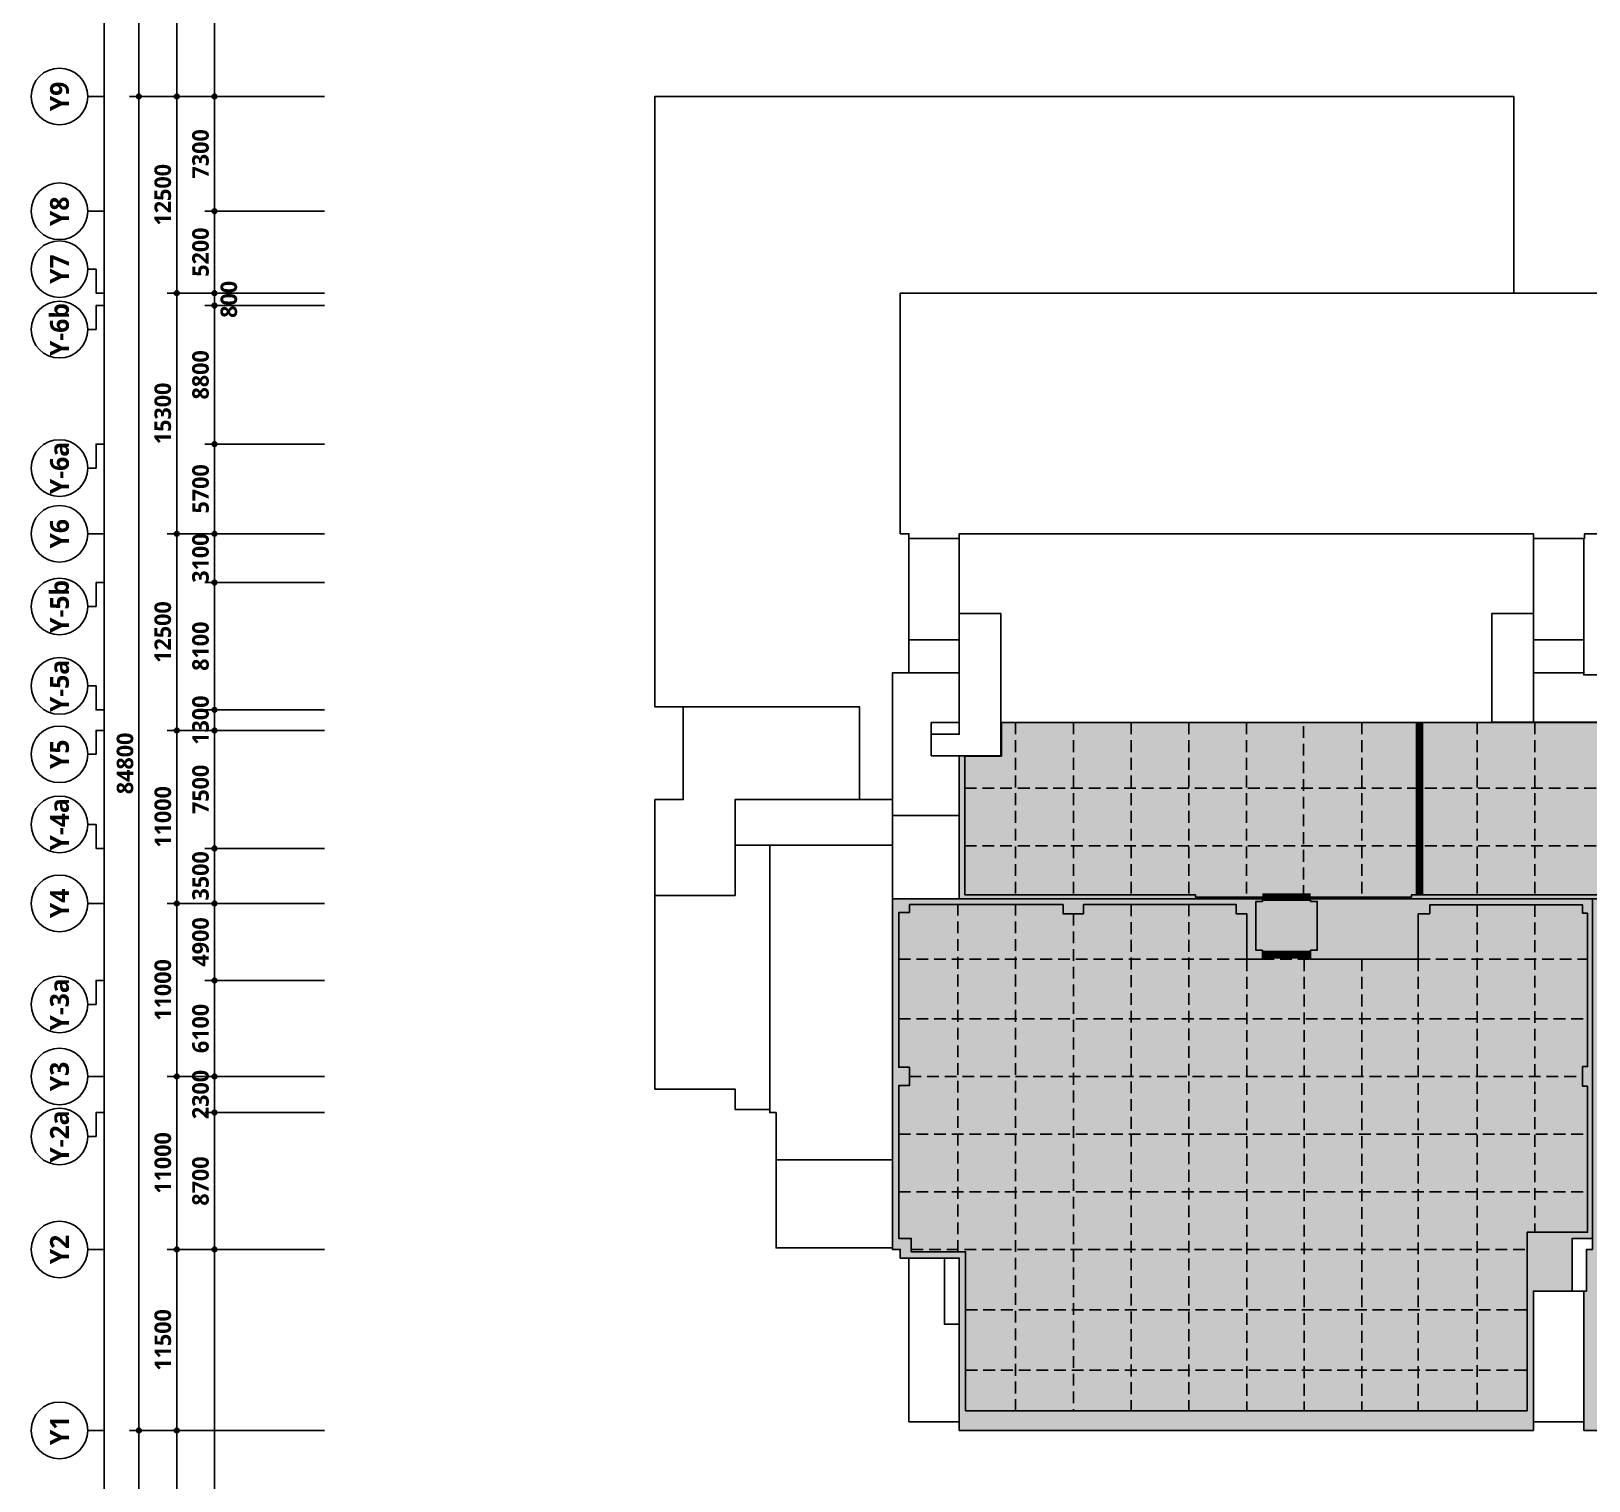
# Model space of a CAD drawing. Header units: millimetres. Extents: x -5354 to 997967, y -1313401 to 249081.
# Drawn here: x 28132 to 127151, y 54707 to 146867 of the extents above; entities that cross this region are included whole.
import ezdxf
from ezdxf.enums import TextEntityAlignment as Align

# ---------------------------------------------------------------- set-up
doc = ezdxf.new("R2010")
doc.units = ezdxf.units.MM
doc.header["$LTSCALE"] = 300
doc.header["$MEASUREMENT"] = 0
doc.header["$PDSIZE"] = -10
doc.linetypes.add('HIDDEN', pattern=[0.375, 0.25, -0.125])
doc.linetypes.add('HIDDENX2', pattern=[0.75, 0.5, -0.25])
doc.layers.get('0').update_dxf_attribs({"linetype": 'CONTINUOUS'})
doc.layers.get('Defpoints').update_dxf_attribs({"color": 153, "linetype": 'CONTINUOUS'})
for name, color, linetype in [('A-ANNO-TEXT1', 7, 'CONTINUOUS'), ('A-ST-AXIS-BUB', 7, 'CONTINUOUS'), ('A-ST-AXIS-DIM', 7, 'CONTINUOUS'), ('AA-MARK', 2, 'CONTINUOUS'), ('ILDO_Area', 8, 'CONTINUOUS'), ('ILDO_Cosinus Joint', 20, 'CONTINUOUS'), ('SAWCUT', 20, 'HIDDEN'), ('X-SEC-종$0$A-ST-AXIS-BUB', 7, 'CONTINUOUS')]:
    doc.layers.add(name, color=color, linetype=linetype)
doc.layers.add('Defpoint', color=161, linetype='CONTINUOUS', plot=False)
doc.layers.add('면적', color=210, linetype='CONTINUOUS', plot=False)
doc.styles.add('SH_대대리576', font='')
doc.styles.get('SH_대대리576').set_extended_font_data('NanumGothic', bold=True)
doc.dimstyles.new('SHP 600', dxfattribs={"dimscale": 300, "dimtxt": 3.5, "dimasz": 1, "dimexe": 2, "dimexo": 2, "dimgap": 1, "dimtad": 1, "dimdec": 0, "dimzin": 0, "dimdsep": 46, "dimtxsty": 'SH_대대리576', "dimblk": 'DIMDOT', "dimcen": 0.09, "dimclrt": 3, "dimadec": 0, "dimazin": 1, "dimtfac": 1, "dimtdec": 0, "dimtix": 1, "dimtmove": 2, "dimatfit": 0, "dimldrblk": 'DIMDOT', "dimfxl": 1, "dimtolj": 1, "dimtzin": 0, "dimarcsym": 0})

# ---------------------------------------------------------------- blocks, each defined once
blk = doc.blocks.new('G$C67953E58')
at = {"layer": '면적'}
for points in [[(95200, 72300), (54600, 72300), (54600, 84800), (48600, 84800), (0, 84800), (0, 46000), (1300, 46000), (1800, 46000), (13000, 46000), (13000, 40100), (15100, 40100), (15100, 48150), (16150, 48150), (16150, 50250), (16150, 56700), (19350, 56700), (19350, 56700), (19350, 57000), (55850, 57000), (55850, 56700), (55850, 56700), (59100, 56700), (59100, 57000), (95200, 57000)], [(16150, 56700), (19350, 56700), (19350, 50250), (16150, 50250)], [(19350, 56700), (19350, 51920), (22000, 51920), (22000, 45000), (53200, 45000), (53200, 51920), (55850, 51920), (55850, 56700), (55850, 56700), (55850, 57000), (19350, 57000), (19350, 56700)], [(55850, 56700), (59050, 56700), (59050, 50250), (55850, 50250)], [(59100, 57000), (59100, 56700), (59050, 56700), (59050, 48025), (60100, 48025), (60100, 45000), (108200, 45000), (108200, 51920), (110850, 51920), (110850, 56450), (110850, 56450), (110850, 57000)], [(110850, 56450), (114050, 56450), (114050, 50250), (110850, 50250)], [(17570, 42890), (17570, 44250), (19350, 44250), (19350, 51920), (22000, 51920), (22000, 45000), (22000, 45000), (22000, 42890), (19350, 42890), (19350, 42890)], [(53200, 45025), (55850, 45025), (55850, 51920), (53200, 51920)], [(110850, 45025), (108200, 45025), (108200, 51920), (110850, 51920)], [(19350, 48150), (16150, 48150), (16150, 50250), (19350, 50250)], [(55850, 50250), (59050, 50250), (59050, 48150), (55850, 48150)], [(110850, 50250), (114050, 50250), (114050, 48150), (110850, 48150)], [(15100, 48150), (19350, 48150), (19350, 45000), (17570, 45000), (17570, 42890), (19350, 42890), (19350, 39090), (15100, 39090)], [(55850, 48150), (55850, 45025), (60100, 45025), (60100, 48025), (59050, 48025), (59050, 48150)], [(110850, 48150), (114600, 48150), (114600, 45025), (110850, 45025)], [(0, 40100), (0, 34000), (5100, 34000), (5100, 40100), (13000, 40100), (13000, 46000), (1800, 46000), (1800, 40100)], [(17570, 45000), (19350, 45000), (19350, 44250), (17570, 44250)], [(19350, 33800), (19350, 42890), (22000, 42890), (22000, 45000), (53200, 45000), (53200, 45025), (60100, 45025), (60100, 45000), (108200, 45000), (108200, 45025), (114600, 45025), (114600, 33800)], [(110200, 45025), (114600, 45025), (114600, 33800), (110200, 33800)], [(5100, 40100), (15100, 40100), (15100, 37200), (5100, 37200)], [(15100, 39090), (19350, 39090), (19350, 33800), (15100, 33800)], [(0, 34000), (0, 21700), (5100, 21700), (5100, 20400), (7300, 20400), (7300, 37200), (5100, 37200), (5100, 34000), (0, 34000)], [(7700, 17200), (7700, 20200), (7300, 20200), (7300, 37200), (15100, 37200), (15100, 17200)], [(15100, 33800), (59600, 33800), (59600, 12200), (58300, 12200), (58300, 8850), (55850, 8850), (55850, 0), (19350, 0), (19350, 10950), (15600, 10950), (15600, 11500), (15100, 11500)], [(59600, 33800), (114600, 33800), (114600, 11500), (103600, 0), (59050, 0), (59050, 8850), (59225, 8850), (59225, 11500), (59600, 11500)], [(7700, 17200), (15100, 17200), (15100, 11600), (7700, 11600), (7700, 17200)], [(58300, 8850), (59225, 8850), (59225, 11500), (59600, 11500), (59600, 12200), (58300, 12200)], [(18400, 10950), (16150, 10950), (16150, 550), (19350, 550), (19350, 6750), (18400, 6750)], [(59050, 550), (55850, 550), (55850, 8850), (59050, 8850)]]:
    blk.add_lwpolyline(points, close=True, dxfattribs=at)
blk.add_lwpolyline([(54600, 72300), (15600, 72300), (15600, 57000), (16150, 57000), (16150, 56700)], dxfattribs=at)
blk = doc.blocks.new('DIMDOT')
at = {"color": 0}
blk.add_line((-2, 0), (2, 0), dxfattribs=at)
for radius in [0.5, 0.25]:
    blk.add_circle((0, 0), radius, dxfattribs=at)
blk = doc.blocks.new('*D52')
at = {"layer": 'A-ST-AXIS-DIM', "color": 0, "lineweight": -2, "transparency": 16777216}
for p, q in [((46782, 142716), (39182, 142716)), ((39782, 135716), (39782, 142416)), ((46782, 135416), (39182, 135416))]:
    blk.add_line(p, q, dxfattribs=at)
at = {"layer": 'Defpoints', "color": 0, "transparency": 16777216}
for p in [(39782, 142716), (47382, 142716), (47382, 135416)]:
    blk.add_point(p, dxfattribs=at)
at = {"layer": 'A-ST-AXIS-DIM', "color": 0, "linetype": 'ByBlock', "lineweight": -2, "transparency": 16777216, "xscale": 300, "yscale": 300, "zscale": 300}
for p, rotation in [((39782, 142716), 90), ((39782, 135416), 270)]:
    blk.add_blockref('DIMDOT', p, dxfattribs=dict(at, rotation=rotation))
at = {"layer": 'A-ST-AXIS-DIM', "color": 3, "transparency": 16777216, "insert": (38902, 139066), "char_height": 1050, "attachment_point": 5, "rotation": 90, "style": 'SH_대대리576'}
blk.add_mtext('\\A1;7300', dxfattribs=at)
blk = doc.blocks.new('*D53')
at = {"layer": 'A-ST-AXIS-DIM', "color": 0, "lineweight": -2, "transparency": 16777216}
for p, q in [((46782, 135416), (39182, 135416)), ((39782, 135116), (39782, 130516)), ((46782, 130216), (39182, 130216))]:
    blk.add_line(p, q, dxfattribs=at)
at = {"layer": 'Defpoints', "color": 0, "transparency": 16777216}
for p in [(47382, 135416), (39782, 130216), (47382, 130216)]:
    blk.add_point(p, dxfattribs=at)
at = {"layer": 'A-ST-AXIS-DIM', "color": 0, "linetype": 'ByBlock', "lineweight": -2, "transparency": 16777216, "xscale": 300, "yscale": 300, "zscale": 300}
for p, rotation in [((39782, 135416), 90), ((39782, 130216), 270)]:
    blk.add_blockref('DIMDOT', p, dxfattribs=dict(at, rotation=rotation))
at = {"layer": 'A-ST-AXIS-DIM', "color": 3, "transparency": 16777216, "insert": (38903, 132816), "char_height": 1050, "attachment_point": 5, "rotation": 90, "style": 'SH_대대리576'}
blk.add_mtext('\\A1;5200', dxfattribs=at)
blk = doc.blocks.new('*D54')
at = {"layer": 'A-ST-AXIS-DIM', "color": 0, "lineweight": -2, "transparency": 16777216}
for p, q in [((39782, 130516), (39782, 130816)), ((46782, 130216), (39182, 130216)), ((39782, 129416), (39782, 130216)), ((46782, 129416), (39182, 129416)), ((39782, 129116), (39782, 128816))]:
    blk.add_line(p, q, dxfattribs=at)
at = {"layer": 'Defpoints', "color": 0, "transparency": 16777216}
for p in [(39782, 130216), (47382, 130216), (47382, 129416)]:
    blk.add_point(p, dxfattribs=at)
at = {"layer": 'A-ST-AXIS-DIM', "color": 0, "linetype": 'ByBlock', "lineweight": -2, "transparency": 16777216, "xscale": 300, "yscale": 300, "zscale": 300}
for p, rotation in [((39782, 130216), 270), ((39782, 129416), 90)]:
    blk.add_blockref('DIMDOT', p, dxfattribs=dict(at, rotation=rotation))
at = {"layer": 'A-ST-AXIS-DIM', "color": 3, "transparency": 16777216, "insert": (40702, 129816), "char_height": 1050, "attachment_point": 5, "rotation": 90, "style": 'SH_대대리576'}
blk.add_mtext('\\A1;800', dxfattribs=at)
blk = doc.blocks.new('*D55')
at = {"layer": 'A-ST-AXIS-DIM', "color": 0, "lineweight": -2, "transparency": 16777216}
for p, q in [((46782, 129416), (39182, 129416)), ((39782, 129116), (39782, 120916)), ((46782, 120616), (39182, 120616))]:
    blk.add_line(p, q, dxfattribs=at)
at = {"layer": 'Defpoints', "color": 0, "transparency": 16777216}
for p in [(47382, 129416), (39782, 120616), (47382, 120616)]:
    blk.add_point(p, dxfattribs=at)
at = {"layer": 'A-ST-AXIS-DIM', "color": 0, "linetype": 'ByBlock', "lineweight": -2, "transparency": 16777216, "xscale": 300, "yscale": 300, "zscale": 300}
for p, rotation in [((39782, 129416), 90), ((39782, 120616), 270)]:
    blk.add_blockref('DIMDOT', p, dxfattribs=dict(at, rotation=rotation))
at = {"layer": 'A-ST-AXIS-DIM', "color": 3, "transparency": 16777216, "insert": (38902, 125016), "char_height": 1050, "attachment_point": 5, "rotation": 90, "style": 'SH_대대리576'}
blk.add_mtext('\\A1;8800', dxfattribs=at)
blk = doc.blocks.new('*D56')
at = {"layer": 'A-ST-AXIS-DIM', "color": 0, "lineweight": -2, "transparency": 16777216}
for p, q in [((46782, 120616), (39182, 120616)), ((39782, 115216), (39782, 120316)), ((46782, 114916), (39182, 114916))]:
    blk.add_line(p, q, dxfattribs=at)
at = {"layer": 'Defpoints', "color": 0, "transparency": 16777216}
for p in [(39782, 120616), (47382, 120616), (47382, 114916)]:
    blk.add_point(p, dxfattribs=at)
at = {"layer": 'A-ST-AXIS-DIM', "color": 0, "linetype": 'ByBlock', "lineweight": -2, "transparency": 16777216, "xscale": 300, "yscale": 300, "zscale": 300}
for p, rotation in [((39782, 120616), 90), ((39782, 114916), 270)]:
    blk.add_blockref('DIMDOT', p, dxfattribs=dict(at, rotation=rotation))
at = {"layer": 'A-ST-AXIS-DIM', "color": 3, "transparency": 16777216, "insert": (38905, 117766), "char_height": 1050, "attachment_point": 5, "rotation": 90, "style": 'SH_대대리576'}
blk.add_mtext('\\A1;5700', dxfattribs=at)
blk = doc.blocks.new('*D57')
at = {"layer": 'A-ST-AXIS-DIM', "color": 0, "lineweight": -2, "transparency": 16777216}
for p, q in [((46782, 114916), (39182, 114916)), ((39782, 115216), (39782, 115516)), ((39782, 114916), (39782, 111816)), ((46782, 111816), (39182, 111816)), ((39782, 111516), (39782, 111216))]:
    blk.add_line(p, q, dxfattribs=at)
at = {"layer": 'Defpoints', "color": 0, "transparency": 16777216}
for p in [(47382, 114916), (39782, 111816), (47382, 111816)]:
    blk.add_point(p, dxfattribs=at)
at = {"layer": 'A-ST-AXIS-DIM', "color": 0, "linetype": 'ByBlock', "lineweight": -2, "transparency": 16777216, "xscale": 300, "yscale": 300, "zscale": 300}
for p, rotation in [((39782, 114916), 270), ((39782, 111816), 90)]:
    blk.add_blockref('DIMDOT', p, dxfattribs=dict(at, rotation=rotation))
at = {"layer": 'A-ST-AXIS-DIM', "color": 3, "transparency": 16777216, "insert": (38902, 113366), "char_height": 1050, "attachment_point": 5, "rotation": 90, "style": 'SH_대대리576'}
blk.add_mtext('\\A1;3100', dxfattribs=at)
blk = doc.blocks.new('*D58')
at = {"layer": 'A-ST-AXIS-DIM', "color": 0, "lineweight": -2, "transparency": 16777216}
for p, q in [((46782, 111816), (39182, 111816)), ((39782, 104016), (39782, 111516)), ((46782, 103716), (39182, 103716))]:
    blk.add_line(p, q, dxfattribs=at)
at = {"layer": 'Defpoints', "color": 0, "transparency": 16777216}
for p in [(39782, 111816), (47382, 111816), (47382, 103716)]:
    blk.add_point(p, dxfattribs=at)
at = {"layer": 'A-ST-AXIS-DIM', "color": 0, "linetype": 'ByBlock', "lineweight": -2, "transparency": 16777216, "xscale": 300, "yscale": 300, "zscale": 300}
for p, rotation in [((39782, 111816), 90), ((39782, 103716), 270)]:
    blk.add_blockref('DIMDOT', p, dxfattribs=dict(at, rotation=rotation))
at = {"layer": 'A-ST-AXIS-DIM', "color": 3, "transparency": 16777216, "insert": (38902, 107766), "char_height": 1050, "attachment_point": 5, "rotation": 90, "style": 'SH_대대리576'}
blk.add_mtext('\\A1;8100', dxfattribs=at)
blk = doc.blocks.new('*D59')
at = {"layer": 'A-ST-AXIS-DIM', "color": 0, "lineweight": -2, "transparency": 16777216}
for p, q in [((39782, 104016), (39782, 104316)), ((46782, 103716), (39182, 103716)), ((39782, 103716), (39782, 102416)), ((46782, 102416), (39182, 102416)), ((39782, 102116), (39782, 101816))]:
    blk.add_line(p, q, dxfattribs=at)
at = {"layer": 'Defpoints', "color": 0, "transparency": 16777216}
for p in [(47382, 103716), (39782, 102416), (47382, 102416)]:
    blk.add_point(p, dxfattribs=at)
at = {"layer": 'A-ST-AXIS-DIM', "color": 0, "linetype": 'ByBlock', "lineweight": -2, "transparency": 16777216, "xscale": 300, "yscale": 300, "zscale": 300}
for p, rotation in [((39782, 103716), 270), ((39782, 102416), 90)]:
    blk.add_blockref('DIMDOT', p, dxfattribs=dict(at, rotation=rotation))
at = {"layer": 'A-ST-AXIS-DIM', "color": 3, "transparency": 16777216, "insert": (38902, 103066), "char_height": 1050, "attachment_point": 5, "rotation": 90, "style": 'SH_대대리576'}
blk.add_mtext('\\A1;1300', dxfattribs=at)
blk = doc.blocks.new('*D60')
at = {"layer": 'A-ST-AXIS-DIM', "color": 0, "lineweight": -2, "transparency": 16777216}
for p, q in [((46782, 102416), (39182, 102416)), ((39782, 95216), (39782, 102116)), ((46782, 94916), (39182, 94916))]:
    blk.add_line(p, q, dxfattribs=at)
at = {"layer": 'Defpoints', "color": 0, "transparency": 16777216}
for p in [(39782, 102416), (47382, 102416), (47382, 94916)]:
    blk.add_point(p, dxfattribs=at)
at = {"layer": 'A-ST-AXIS-DIM', "color": 0, "linetype": 'ByBlock', "lineweight": -2, "transparency": 16777216, "xscale": 300, "yscale": 300, "zscale": 300}
for p, rotation in [((39782, 102416), 90), ((39782, 94916), 270)]:
    blk.add_blockref('DIMDOT', p, dxfattribs=dict(at, rotation=rotation))
at = {"layer": 'A-ST-AXIS-DIM', "color": 3, "transparency": 16777216, "insert": (38905, 98666), "char_height": 1050, "attachment_point": 5, "rotation": 90, "style": 'SH_대대리576'}
blk.add_mtext('\\A1;7500', dxfattribs=at)
blk = doc.blocks.new('*D61')
at = {"layer": 'A-ST-AXIS-DIM', "color": 0, "lineweight": -2, "transparency": 16777216}
for p, q in [((39782, 95216), (39782, 95516)), ((46782, 94916), (39182, 94916)), ((39782, 94916), (39782, 91416)), ((46782, 91416), (39182, 91416)), ((39782, 91116), (39782, 90816))]:
    blk.add_line(p, q, dxfattribs=at)
at = {"layer": 'Defpoints', "color": 0, "transparency": 16777216}
for p in [(47382, 94916), (39782, 91416), (47382, 91416)]:
    blk.add_point(p, dxfattribs=at)
at = {"layer": 'A-ST-AXIS-DIM', "color": 0, "linetype": 'ByBlock', "lineweight": -2, "transparency": 16777216, "xscale": 300, "yscale": 300, "zscale": 300}
for p, rotation in [((39782, 94916), 270), ((39782, 91416), 90)]:
    blk.add_blockref('DIMDOT', p, dxfattribs=dict(at, rotation=rotation))
at = {"layer": 'A-ST-AXIS-DIM', "color": 3, "transparency": 16777216, "insert": (38902, 93166), "char_height": 1050, "attachment_point": 5, "rotation": 90, "style": 'SH_대대리576'}
blk.add_mtext('\\A1;3500', dxfattribs=at)
blk = doc.blocks.new('*D62')
at = {"layer": 'A-ST-AXIS-DIM', "color": 0, "lineweight": -2, "transparency": 16777216}
for p, q in [((46782, 91416), (39182, 91416)), ((39782, 86816), (39782, 91116)), ((46782, 86516), (39182, 86516))]:
    blk.add_line(p, q, dxfattribs=at)
at = {"layer": 'Defpoints', "color": 0, "transparency": 16777216}
for p in [(39782, 91416), (47382, 91416), (47382, 86516)]:
    blk.add_point(p, dxfattribs=at)
at = {"layer": 'A-ST-AXIS-DIM', "color": 0, "linetype": 'ByBlock', "lineweight": -2, "transparency": 16777216, "xscale": 300, "yscale": 300, "zscale": 300}
for p, rotation in [((39782, 91416), 90), ((39782, 86516), 270)]:
    blk.add_blockref('DIMDOT', p, dxfattribs=dict(at, rotation=rotation))
at = {"layer": 'A-ST-AXIS-DIM', "color": 3, "transparency": 16777216, "insert": (38902, 88966), "char_height": 1050, "attachment_point": 5, "rotation": 90, "style": 'SH_대대리576'}
blk.add_mtext('\\A1;4900', dxfattribs=at)
blk = doc.blocks.new('*D63')
at = {"layer": 'A-ST-AXIS-DIM', "color": 0, "lineweight": -2, "transparency": 16777216}
for p, q in [((46782, 86516), (39182, 86516)), ((39782, 86216), (39782, 80716)), ((46782, 80416), (39182, 80416))]:
    blk.add_line(p, q, dxfattribs=at)
at = {"layer": 'Defpoints', "color": 0, "transparency": 16777216}
for p in [(47382, 86516), (39782, 80416), (47382, 80416)]:
    blk.add_point(p, dxfattribs=at)
at = {"layer": 'A-ST-AXIS-DIM', "color": 0, "linetype": 'ByBlock', "lineweight": -2, "transparency": 16777216, "xscale": 300, "yscale": 300, "zscale": 300}
for p, rotation in [((39782, 86516), 90), ((39782, 80416), 270)]:
    blk.add_blockref('DIMDOT', p, dxfattribs=dict(at, rotation=rotation))
at = {"layer": 'A-ST-AXIS-DIM', "color": 3, "transparency": 16777216, "insert": (38902, 83466), "char_height": 1050, "attachment_point": 5, "rotation": 90, "style": 'SH_대대리576'}
blk.add_mtext('\\A1;6100', dxfattribs=at)
blk = doc.blocks.new('*D64')
at = {"layer": 'A-ST-AXIS-DIM', "color": 0, "lineweight": -2, "transparency": 16777216}
for p, q in [((46782, 78116), (39182, 78116)), ((39782, 77816), (39782, 69716)), ((46782, 69416), (39182, 69416))]:
    blk.add_line(p, q, dxfattribs=at)
at = {"layer": 'Defpoints', "color": 0, "transparency": 16777216}
for p in [(47382, 78116), (39782, 69416), (47382, 69416)]:
    blk.add_point(p, dxfattribs=at)
at = {"layer": 'A-ST-AXIS-DIM', "color": 0, "linetype": 'ByBlock', "lineweight": -2, "transparency": 16777216, "xscale": 300, "yscale": 300, "zscale": 300}
for p, rotation in [((39782, 78116), 90), ((39782, 69416), 270)]:
    blk.add_blockref('DIMDOT', p, dxfattribs=dict(at, rotation=rotation))
at = {"layer": 'A-ST-AXIS-DIM', "color": 3, "transparency": 16777216, "insert": (38902, 73766), "char_height": 1050, "attachment_point": 5, "rotation": 90, "style": 'SH_대대리576'}
blk.add_mtext('\\A1;8700', dxfattribs=at)
blk = doc.blocks.new('*D65')
at = {"layer": 'A-ST-AXIS-DIM', "color": 0, "lineweight": -2, "transparency": 16777216}
for p, q in [((46782, 80416), (39182, 80416)), ((39782, 80716), (39782, 81016)), ((39782, 78116), (39782, 80416)), ((46782, 78116), (39182, 78116)), ((39782, 77816), (39782, 77516))]:
    blk.add_line(p, q, dxfattribs=at)
at = {"layer": 'Defpoints', "color": 0, "transparency": 16777216}
for p in [(39782, 80416), (47382, 80416), (47382, 78116)]:
    blk.add_point(p, dxfattribs=at)
at = {"layer": 'A-ST-AXIS-DIM', "color": 0, "linetype": 'ByBlock', "lineweight": -2, "transparency": 16777216, "xscale": 300, "yscale": 300, "zscale": 300}
for p, rotation in [((39782, 80416), 270), ((39782, 78116), 90)]:
    blk.add_blockref('DIMDOT', p, dxfattribs=dict(at, rotation=rotation))
at = {"layer": 'A-ST-AXIS-DIM', "color": 3, "transparency": 16777216, "insert": (38902, 79266), "char_height": 1050, "attachment_point": 5, "rotation": 90, "style": 'SH_대대리576'}
blk.add_mtext('\\A1;2300', dxfattribs=at)
blk = doc.blocks.new('A-ST-AXIS-BUB-2')
at = {"layer": 'X-SEC-종$0$A-ST-AXIS-BUB'}
blk.add_line((1800, 1050, -103000), (1800, 525, -103000), dxfattribs=at)
at = {"layer": 'X-SEC-종$0$A-ST-AXIS-BUB', "elevation": -103000}
blk.add_lwpolyline([(3323, 0), (3323, 525), (1800, 525)], dxfattribs=at)
at = {"layer": 'X-SEC-종$0$A-ST-AXIS-BUB'}
blk.add_circle((1800, 2850, -103000), 1800, dxfattribs=at)
blk = doc.blocks.new('A-ST-AXIS-BUB-1')
at = {"layer": 'A-ST-AXIS-BUB'}
blk.add_line((0, 350), (0, 0), dxfattribs=at)
blk.add_circle((0, 950), 600, dxfattribs=at)
blk = doc.blocks.new('*D167')
at = {"layer": 'A-ST-AXIS-DIM', "color": 0, "lineweight": -2, "transparency": 16777216}
for p, q in [((46782, 142716), (36782, 142716)), ((37382, 142416), (37382, 130516)), ((46782, 130216), (36782, 130216))]:
    blk.add_line(p, q, dxfattribs=at)
at = {"layer": 'Defpoints', "color": 0, "transparency": 16777216}
for p in [(47382, 142716), (37382, 130216), (47382, 130216)]:
    blk.add_point(p, dxfattribs=at)
at = {"layer": 'A-ST-AXIS-DIM', "color": 0, "linetype": 'ByBlock', "lineweight": -2, "transparency": 16777216, "xscale": 300, "yscale": 300, "zscale": 300}
for p, rotation in [((37382, 142716), 90), ((37382, 130216), 270)]:
    blk.add_blockref('DIMDOT', p, dxfattribs=dict(at, rotation=rotation))
at = {"layer": 'A-ST-AXIS-DIM', "color": 3, "transparency": 16777216, "insert": (36503, 136466), "char_height": 1050, "attachment_point": 5, "rotation": 90, "style": 'SH_대대리576'}
blk.add_mtext('\\A1;12500', dxfattribs=at)
blk = doc.blocks.new('*D168')
at = {"layer": 'A-ST-AXIS-DIM', "color": 0, "lineweight": -2, "transparency": 16777216}
for p, q in [((46782, 130216), (36782, 130216)), ((37382, 129916), (37382, 115216)), ((46782, 114916), (36782, 114916))]:
    blk.add_line(p, q, dxfattribs=at)
at = {"layer": 'Defpoints', "color": 0, "transparency": 16777216}
for p in [(47382, 130216), (37382, 114916), (47382, 114916)]:
    blk.add_point(p, dxfattribs=at)
at = {"layer": 'A-ST-AXIS-DIM', "color": 0, "linetype": 'ByBlock', "lineweight": -2, "transparency": 16777216, "xscale": 300, "yscale": 300, "zscale": 300}
for p, rotation in [((37382, 130216), 90), ((37382, 114916), 270)]:
    blk.add_blockref('DIMDOT', p, dxfattribs=dict(at, rotation=rotation))
at = {"layer": 'A-ST-AXIS-DIM', "color": 3, "transparency": 16777216, "insert": (36502, 122566), "char_height": 1050, "attachment_point": 5, "rotation": 90, "style": 'SH_대대리576'}
blk.add_mtext('\\A1;15300', dxfattribs=at)
blk = doc.blocks.new('*D169')
at = {"layer": 'A-ST-AXIS-DIM', "color": 0, "lineweight": -2, "transparency": 16777216}
for p, q in [((46782, 114916), (36782, 114916)), ((37382, 114616), (37382, 102716)), ((46782, 102416), (36782, 102416))]:
    blk.add_line(p, q, dxfattribs=at)
at = {"layer": 'Defpoints', "color": 0, "transparency": 16777216}
for p in [(47382, 114916), (37382, 102416), (47382, 102416)]:
    blk.add_point(p, dxfattribs=at)
at = {"layer": 'A-ST-AXIS-DIM', "color": 0, "linetype": 'ByBlock', "lineweight": -2, "transparency": 16777216, "xscale": 300, "yscale": 300, "zscale": 300}
for p, rotation in [((37382, 114916), 90), ((37382, 102416), 270)]:
    blk.add_blockref('DIMDOT', p, dxfattribs=dict(at, rotation=rotation))
at = {"layer": 'A-ST-AXIS-DIM', "color": 3, "transparency": 16777216, "insert": (36503, 108666), "char_height": 1050, "attachment_point": 5, "rotation": 90, "style": 'SH_대대리576'}
blk.add_mtext('\\A1;12500', dxfattribs=at)
blk = doc.blocks.new('*D170')
at = {"layer": 'A-ST-AXIS-DIM', "color": 0, "lineweight": -2, "transparency": 16777216}
for p, q in [((46782, 102416), (36782, 102416)), ((37382, 102116), (37382, 91716)), ((46782, 91416), (36782, 91416))]:
    blk.add_line(p, q, dxfattribs=at)
at = {"layer": 'Defpoints', "color": 0, "transparency": 16777216}
for p in [(47382, 102416), (37382, 91416), (47382, 91416)]:
    blk.add_point(p, dxfattribs=at)
at = {"layer": 'A-ST-AXIS-DIM', "color": 0, "linetype": 'ByBlock', "lineweight": -2, "transparency": 16777216, "xscale": 300, "yscale": 300, "zscale": 300}
for p, rotation in [((37382, 102416), 90), ((37382, 91416), 270)]:
    blk.add_blockref('DIMDOT', p, dxfattribs=dict(at, rotation=rotation))
at = {"layer": 'A-ST-AXIS-DIM', "color": 3, "transparency": 16777216, "insert": (36506, 96916), "char_height": 1050, "attachment_point": 5, "rotation": 90, "style": 'SH_대대리576'}
blk.add_mtext('\\A1;11000', dxfattribs=at)
blk = doc.blocks.new('*D171')
at = {"layer": 'A-ST-AXIS-DIM', "color": 0, "lineweight": -2, "transparency": 16777216}
for p, q in [((46782, 91416), (36782, 91416)), ((37382, 91116), (37382, 80716)), ((46782, 80416), (36782, 80416))]:
    blk.add_line(p, q, dxfattribs=at)
at = {"layer": 'Defpoints', "color": 0, "transparency": 16777216}
for p in [(47382, 91416), (37382, 80416), (47382, 80416)]:
    blk.add_point(p, dxfattribs=at)
at = {"layer": 'A-ST-AXIS-DIM', "color": 0, "linetype": 'ByBlock', "lineweight": -2, "transparency": 16777216, "xscale": 300, "yscale": 300, "zscale": 300}
for p, rotation in [((37382, 91416), 90), ((37382, 80416), 270)]:
    blk.add_blockref('DIMDOT', p, dxfattribs=dict(at, rotation=rotation))
at = {"layer": 'A-ST-AXIS-DIM', "color": 3, "transparency": 16777216, "insert": (36506, 85916), "char_height": 1050, "attachment_point": 5, "rotation": 90, "style": 'SH_대대리576'}
blk.add_mtext('\\A1;11000', dxfattribs=at)
blk = doc.blocks.new('*D172')
at = {"layer": 'A-ST-AXIS-DIM', "color": 0, "lineweight": -2, "transparency": 16777216}
for p, q in [((46782, 80416), (36782, 80416)), ((37382, 80116), (37382, 69716)), ((46782, 69416), (36782, 69416))]:
    blk.add_line(p, q, dxfattribs=at)
at = {"layer": 'Defpoints', "color": 0, "transparency": 16777216}
for p in [(47382, 80416), (37382, 69416), (47382, 69416)]:
    blk.add_point(p, dxfattribs=at)
at = {"layer": 'A-ST-AXIS-DIM', "color": 0, "linetype": 'ByBlock', "lineweight": -2, "transparency": 16777216, "xscale": 300, "yscale": 300, "zscale": 300}
for p, rotation in [((37382, 80416), 90), ((37382, 69416), 270)]:
    blk.add_blockref('DIMDOT', p, dxfattribs=dict(at, rotation=rotation))
at = {"layer": 'A-ST-AXIS-DIM', "color": 3, "transparency": 16777216, "insert": (36506, 74916), "char_height": 1050, "attachment_point": 5, "rotation": 90, "style": 'SH_대대리576'}
blk.add_mtext('\\A1;11000', dxfattribs=at)
blk = doc.blocks.new('*D173')
at = {"layer": 'A-ST-AXIS-DIM', "color": 0, "lineweight": -2, "transparency": 16777216}
for p, q in [((46782, 69416), (36782, 69416)), ((37382, 69116), (37382, 58216)), ((46782, 57916), (36782, 57916))]:
    blk.add_line(p, q, dxfattribs=at)
at = {"layer": 'Defpoints', "color": 0, "transparency": 16777216}
for p in [(47382, 69416), (37382, 57916), (47382, 57916)]:
    blk.add_point(p, dxfattribs=at)
at = {"layer": 'A-ST-AXIS-DIM', "color": 0, "linetype": 'ByBlock', "lineweight": -2, "transparency": 16777216, "xscale": 300, "yscale": 300, "zscale": 300}
for p, rotation in [((37382, 69416), 90), ((37382, 57916), 270)]:
    blk.add_blockref('DIMDOT', p, dxfattribs=dict(at, rotation=rotation))
at = {"layer": 'A-ST-AXIS-DIM', "color": 3, "transparency": 16777216, "insert": (36505, 63666), "char_height": 1050, "attachment_point": 5, "rotation": 90, "style": 'SH_대대리576'}
blk.add_mtext('\\A1;11500', dxfattribs=at)
blk = doc.blocks.new('*D174')
at = {"layer": 'A-ST-AXIS-DIM', "color": 0, "lineweight": -2, "transparency": 16777216}
for p, q in [((46782, 142716), (34382, 142716)), ((34982, 142416), (34982, 58216)), ((46782, 57916), (34382, 57916))]:
    blk.add_line(p, q, dxfattribs=at)
at = {"layer": 'Defpoints', "color": 0, "transparency": 16777216}
for p in [(47382, 142716), (34982, 57916), (47382, 57916)]:
    blk.add_point(p, dxfattribs=at)
at = {"layer": 'A-ST-AXIS-DIM', "color": 0, "linetype": 'ByBlock', "lineweight": -2, "transparency": 16777216, "xscale": 300, "yscale": 300, "zscale": 300}
for p, rotation in [((34982, 142716), 90), ((34982, 57916), 270)]:
    blk.add_blockref('DIMDOT', p, dxfattribs=dict(at, rotation=rotation))
at = {"layer": 'A-ST-AXIS-DIM', "color": 3, "transparency": 16777216, "insert": (34102, 100316), "char_height": 1050, "attachment_point": 5, "rotation": 90, "style": 'SH_대대리576'}
blk.add_mtext('\\A1;84800', dxfattribs=at)

msp = doc.modelspace()

# ---------------------------------------------------------------- hatches: boundary and pattern name
at = {"layer": 'ILDO_Area', "transparency": 33554687}
h = msp.add_hatch(dxfattribs=at)
h.set_pattern_fill('HONEY', color=5, scale=4000, style=0)
h.paths.add_polyline_path([(87131.8, 91716.3), (87131.8, 100806.3), (89781.8, 100806.3), (89781.8, 102916.3), (120981.8, 102916.3), (120981.8, 102941.3), (127881.8, 102941.3), (127881.8, 102916.3), (175981.8, 102916.3), (175981.8, 102941.3), (182381.8, 102941.3), (182381.8, 91716.3)])
h.paths.add_polyline_path([(177981.8, 102941.3), (182381.8, 102941.3), (182381.8, 91716.3), (177981.8, 91716.3)])
h.paths.add_polyline_path([(127381.8, 91716.3), (182381.8, 91716.3), (182381.8, 69416.3), (171381.8, 57916.3), (126831.8, 57916.3), (126831.8, 66766.3), (127006.8, 66766.3), (127006.8, 69416.3), (127381.8, 69416.3)])
h.paths.add_polyline_path([(82881.8, 91716.3), (127381.8, 91716.3), (127381.8, 70116.3), (126081.8, 70116.3), (126081.8, 66766.3), (123631.8, 66766.3), (123631.8, 57916.3), (87131.8, 57916.3), (87131.8, 68866.3), (83381.8, 68866.3), (83381.8, 69416.3), (82881.8, 69416.3)])

# ---------------------------------------------------------------- linework, layer by layer
at = {"layer": 'AA-MARK', "ltscale": 5, "elevation": 103000}
msp.add_lwpolyline([(87481.8, 100781.3), (87481.8, 91966.3), (102140, 91966.3), (102140, 91816.3), (115881.8, 91816.3), (115881.8, 91966.3), (135781.8, 91966.3), (135781.8, 91816.3), (145981.8, 91816.3), (145981.8, 91966.3), (163781.8, 91966.3), (163781.8, 91816.3), (173981.8, 91816.3), (173981.8, 91966.3), (177631.8, 91966.3), (177631.8, 102916.3), (89806.8, 102916.3), (89806.8, 100781.3), (87481.8, 100781.3)], dxfattribs=at)
msp.add_lwpolyline([(83960.8, 91345.3), (83960.8, 90837.3), (83281.8, 90837.3), (83281.8, 80995.3), (83960.8, 80995.3), (83960.8, 79837.3), (83281.8, 79837.3), (83281.8, 70116.3), (84081.8, 70116.3), (84081.8, 69266.3), (87531.8, 69266.3), (87531.8, 59166.3), (123231.8, 59166.3), (123231.8, 70516.3), (127069.3, 70516.3), (127069.3, 79787.3), (126752.8, 79787.3), (126752.8, 81045.3), (127069.3, 81045.3), (127069.3, 90787.3), (126752.8, 90787.3), (126752.8, 91320.3), (117035.8, 91320.3), (117035.8, 90762.3), (116306.8, 90762.3), (116306.8, 87866.3), (109461.8, 87866.3), (109461.8, 88441.3), (109881.8, 88441.3), (109881.8, 91541.3), (109461.8, 91541.3), (109461.8, 91816.3), (106401.8, 91816.3), (106401.8, 91541.3), (105981.8, 91541.3), (105981.8, 88441.3), (106401.8, 88441.3), (106401.8, 87866.3), (105406.8, 87866.3), (105406.8, 90762.3), (104727.8, 90762.3), (104727.8, 91345.3), (95035.8, 91345.3), (95035.8, 90762.3), (93727.8, 90762.3), (93727.8, 91345.3), (83960.8, 91345.3)], close=True, dxfattribs=at)
at = {"layer": 'Defpoint'}
for points in [[(203981.8, 36444.9), (32781.8, 36444.9), (32781.8, 165016.3), (203981.8, 165016.3)], [(201781.8, 38644.9), (34981.8, 38644.9), (34981.8, 162816.3), (201781.8, 162816.3)], [(199381.8, 41044.9), (37381.8, 41044.9), (37381.8, 160416.3), (199381.8, 160416.3)], [(196981.8, 43444.9), (39781.8, 43444.9), (39781.8, 158016.3), (196981.8, 158016.3)]]:
    msp.add_lwpolyline(points, close=True, dxfattribs=at)
at = {"layer": 'ILDO_Cosinus Joint', "const_width": 500, "elevation": 103000}
for points in [[(116381.8, 91966.3), (116381.8, 102916.3)], [(106401.8, 88153.8), (109461.8, 88153.8)]]:
    msp.add_lwpolyline(points, dxfattribs=at)
at = {"layer": 'ILDO_Cosinus Joint', "const_width": 500}
msp.add_lwpolyline([(106401.8, 91816.3), (109461.8, 91816.3)], dxfattribs=at)
at = {"layer": 'SAWCUT', "linetype": 'HIDDENX2', "ltscale": 5}
for points in [[(90714.8, 102916.3), (90714.8, 91966.3)], [(94381.8, 102916.3), (94381.8, 91966.3)], [(98048.8, 102916.3), (98048.8, 91966.3)], [(101715.8, 102916.3), (101715.8, 91966.3)], [(105381.8, 102916.3), (105381.8, 91816.3)], [(112715.8, 102916.3), (112715.8, 91816.3)], [(116381.8, 102916.3), (116381.8, 91966.3)], [(120048.8, 102916.3), (120048.8, 91966.3)], [(123715.8, 102916.3), (123715.8, 91966.3)], [(87481.8, 98749.3), (177631.8, 98749.3)], [(87481.8, 95082.3), (177631.8, 95082.3)], [(87047.8, 91391.3), (87047.8, 69266.3)], [(90714.8, 91391.3), (90714.8, 59166.3)], [(98048.8, 91345.3), (98048.8, 59166.3)], [(101715.8, 91345.3), (101715.8, 59166.3)], [(120048.8, 91320.3), (120048.8, 59166.3)], [(123715.8, 91320.3), (123715.8, 70516.3)], [(94381.8, 90762.3), (94381.8, 59166.3)], [(109048.8, 87866.3), (109048.8, 59166.3)], [(112715.8, 87866.3), (112715.8, 59166.3)], [(83281.8, 84082.3), (127069.3, 84082.3)], [(83960.8, 80416.3), (126752.8, 80416.3)], [(83281.8, 76749.3), (127069.3, 76749.3)], [(83281.8, 73082.3), (127069.3, 73082.3)], [(84081.8, 69416.3), (123231.8, 69416.3)], [(87531.8, 65583.3), (123231.8, 65583.3)], [(87531.8, 61750.3), (123231.8, 61750.3)]]:
    msp.add_lwpolyline(points, dxfattribs=at)
at = {"layer": 'SAWCUT', "linetype": 'HIDDENX2', "ltscale": 5, "elevation": 103000}
for points in [[(109010.9, 91816.3), (109010.9, 102916.3)], [(83281.8, 87866.3), (105406.8, 87866.3)], [(105406.8, 87866.3), (105406.8, 59166.3)], [(106401.8, 87866.3), (109461.8, 87866.3)], [(116306.8, 87866.3), (127069.3, 87866.3)], [(116306.8, 87866.3), (116306.8, 59166.3)]]:
    msp.add_lwpolyline(points, dxfattribs=at)

# ---------------------------------------------------------------- block references
msp.add_blockref('G$C67953E58', (67781.8, 57916.3))
at = {"layer": 'A-ST-AXIS-BUB', "xscale": 3, "yscale": 3, "zscale": 3, "rotation": 90}
for p in [(32781.8, 142716.3), (32781.8, 135416.3), (32781.8, 114916.3), (32781.8, 91416.3), (32781.8, 80416.3), (32781.8, 69416.3), (32781.8, 57916.3)]:
    msp.add_blockref('A-ST-AXIS-BUB-1', p, dxfattribs=at)
at = {"layer": 'A-ST-AXIS-BUB', "xscale": -1, "rotation": 89.99999999999993}
for p in [(32781.8, 133539.2), (32781.8, 107039.2), (32781.8, 98239.2)]:
    msp.add_blockref('A-ST-AXIS-BUB-2', p, dxfattribs=at)
at = {"layer": 'A-ST-AXIS-BUB'}
for p, rotation in [((32781.8, 126093.4), 90), ((32781.8, 117293.4), 90), ((32781.8, 108493.4), 90), ((32781.8, 99093.4), 90.00000000000001), ((32781.8, 83193.4), 90), ((32781.8, 74793.4), 90)]:
    msp.add_blockref('A-ST-AXIS-BUB-2', p, dxfattribs=dict(at, rotation=rotation))

# ---------------------------------------------------------------- texts
at = {"layer": 'A-ANNO-TEXT1', "style": 'SH_대대리576'}
for s, p in [('Y9', (29931.8, 142716.3)), ('Y8', (29931.8, 135416.3)), ('Y7', (29931.8, 131739.2)), ('Y-6b', (29931.8, 127893.4)), ('Y-6a', (29931.8, 119093.4)), ('Y6', (29931.8, 114916.3)), ('Y-5b', (29931.8, 110293.4)), ('Y-5a', (29931.8, 105239.2)), ('Y5', (29931.8, 100893.4)), ('Y-4a', (29931.8, 96439.2)), ('Y4', (29931.8, 91416.3)), ('Y-3a', (29931.8, 84993.4)), ('Y3', (29931.8, 80416.3)), ('Y-2a', (29931.8, 76593.4)), ('Y2', (29931.8, 69416.3)), ('Y1', (29931.8, 57916.3))]:
    msp.add_text(s, height=1200, rotation=90, dxfattribs=at).set_placement(p, align=Align.MIDDLE_CENTER)

# ---------------------------------------------------------------- dimensions: what is measured, and where the dimension line sits
at = {"layer": 'A-ST-AXIS-DIM'}
for base, p1, p2, angle, picture, middle in [((34981.8, 57916.3), (47381.8, 142716.3), (47381.8, 57916.3), 90, '*D174', (34102.4, 100316.3)), ((37381.8, 130216.3), (47381.8, 142716.3), (47381.8, 130216.3), 90, '*D167', (36503.1, 136466.3)), ((39781.8, 142716.3), (47381.8, 135416.3), (47381.8, 142716.3), 270, '*D52', (38902.4, 139066.3)), ((39781.8, 130216.3), (47381.8, 135416.3), (47381.8, 130216.3), 90, '*D53', (38903.1, 132816.3)), ((37381.8, 114916.3), (47381.8, 130216.3), (47381.8, 114916.3), 90, '*D168', (36502.4, 122566.3)), ((39781.8, 120616.3), (47381.8, 129416.3), (47381.8, 120616.3), 90, '*D55', (38902.4, 125016.3)), ((39781.8, 120616.3), (47381.8, 114916.3), (47381.8, 120616.3), 270, '*D56', (38904.6, 117766.3)), ((37381.8, 102416.3), (47381.8, 114916.3), (47381.8, 102416.3), 90, '*D169', (36503.1, 108666.3)), ((39781.8, 111816.3), (47381.8, 114916.3), (47381.8, 111816.3), 90, '*D57', (38902.4, 113366.3)), ((39781.8, 111816.3), (47381.8, 103716.3), (47381.8, 111816.3), 270, '*D58', (38902.4, 107766.3)), ((39781.8, 102416.3), (47381.8, 103716.3), (47381.8, 102416.3), 90, '*D59', (38902.4, 103066.3)), ((37381.8, 91416.3), (47381.8, 102416.3), (47381.8, 91416.3), 90, '*D170', (36506.1, 96916.3)), ((39781.8, 102416.3), (47381.8, 94916.3), (47381.8, 102416.3), 270, '*D60', (38904.6, 98666.3)), ((39781.8, 91416.3), (47381.8, 94916.3), (47381.8, 91416.3), 90, '*D61', (38902.4, 93166.3)), ((37381.8, 80416.3), (47381.8, 91416.3), (47381.8, 80416.3), 90, '*D171', (36506.1, 85916.3)), ((39781.8, 91416.3), (47381.8, 86516.3), (47381.8, 91416.3), 270, '*D62', (38902.4, 88966.3)), ((39781.8, 80416.3), (47381.8, 86516.3), (47381.8, 80416.3), 90, '*D63', (38902.4, 83466.3)), ((37381.8, 69416.3), (47381.8, 80416.3), (47381.8, 69416.3), 90, '*D172', (36506.1, 74916.3)), ((39781.8, 80416.3), (47381.8, 78116.3), (47381.8, 80416.3), 270, '*D65', (38902.4, 79266.3)), ((39781.8, 69416.3), (47381.8, 78116.3), (47381.8, 69416.3), 90, '*D64', (38902.4, 73766.3)), ((37381.8, 57916.3), (47381.8, 69416.3), (47381.8, 57916.3), 90, '*D173', (36504.6, 63666.3))]:
    dim = msp.add_linear_dim(base=base, p1=p1, p2=p2, angle=angle, dimstyle='SHP 600', dxfattribs=at)
    dim.commit()
    dim.dimension.update_dxf_attribs({"geometry": picture, "text_midpoint": middle})
dim = msp.add_linear_dim(base=(39781.8, 130216.3), p1=(47381.8, 129416.3), p2=(47381.8, 130216.3), angle=270, dimstyle='SHP 600', dxfattribs=at)
dim.commit()
dim.dimension.update_dxf_attribs({"geometry": '*D54', "text_midpoint": (40702.4, 129816.3), "dimtype": 160})

doc.saveas('drawing.dxf')
